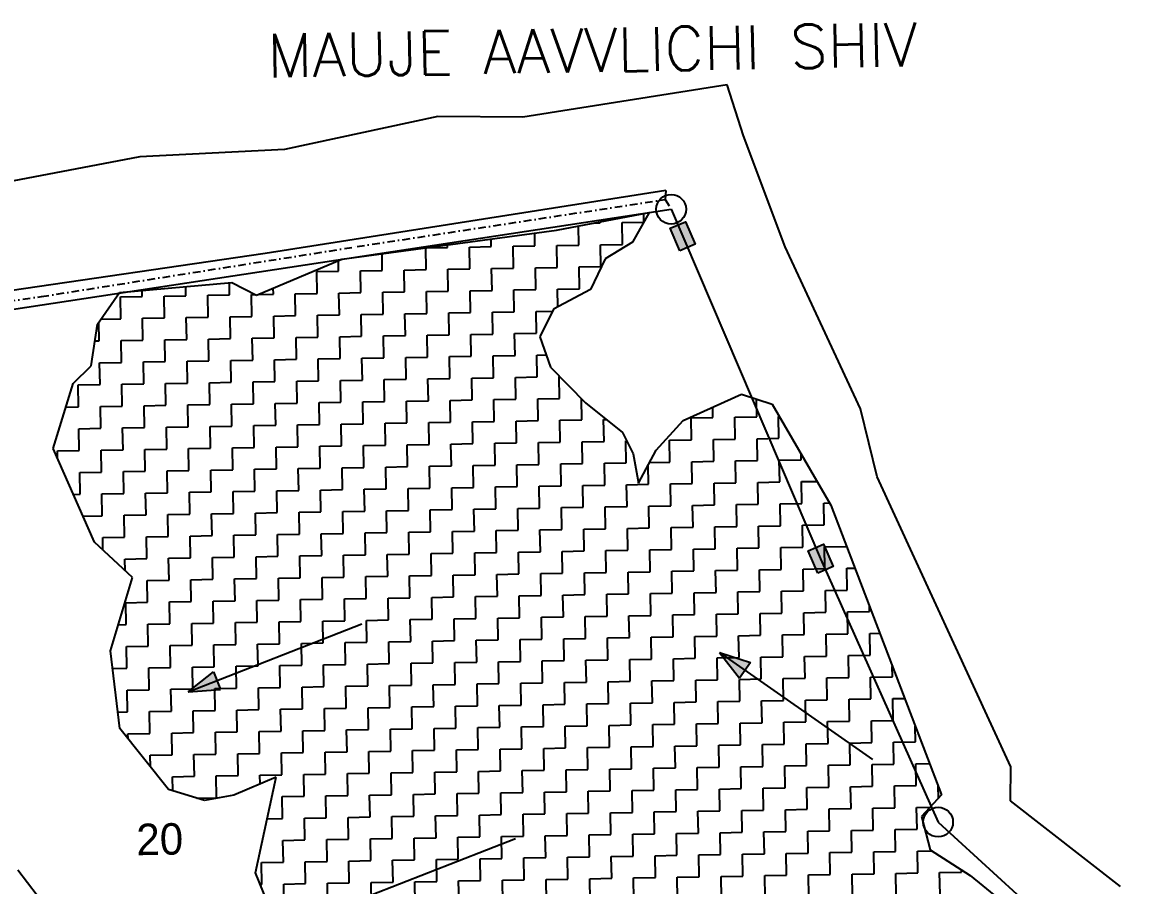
# Model space of a CAD drawing. Header units: metres. Extents: x 286343 to 289280, y 2022501 to 2025046.
# Drawn here: x 287156 to 287899, y 2024478 to 2025046 of the extents above; entities that cross this region are included whole.
import ezdxf
from ezdxf.enums import TextEntityAlignment as Align

# ---------------------------------------------------------------- set-up
doc = ezdxf.new("R2010")
doc.units = ezdxf.units.M
doc.linetypes.add('DASHDOT', pattern=[1, 0.5, -0.25, 0, -0.25])
for name, color, linetype in [('OFF', 1, 'Continuous'), ('POLY_HATCH', 12, 'Continuous'), ('POLY_WATER', 4, 'Continuous'), ('TEXT_MAPOUT', 7, 'Continuous'), ('TEXT_PARCEL', 7, 'Continuous'), ('V_BOUND_LINE', 7, 'Continuous'), ('V_BOUND_STREAM_LINE', 7, 'DASHDOT'), ('VILLAGE BOUNDRY', 5, 'Continuous')]:
    doc.layers.add(name, color=color, linetype=linetype)
doc.styles.get("Standard").update_dxf_attribs({"font": 'simplex.shx'})
doc.styles.add('TEXT_MAP', font='')
doc.styles.get('TEXT_MAP').set_extended_font_data('Kruti Dev 050')

msp = doc.modelspace()

# ---------------------------------------------------------------- hatches: boundary and pattern name
for points in [[(287592.51, 2024915.03), (287582.32, 2024910.67), (287588.62, 2024895.93), (287598.81, 2024900.29)], [(287683.39, 2024702.47), (287673.19, 2024698.11), (287679.49, 2024683.37), (287689.69, 2024687.73)]]:
    msp.add_hatch(color=256).paths.add_polyline_path(points)
h = msp.add_hatch(color=256)
h.paths.add_polyline_path([(287631.62, 2024619.41), (287635.19, 2024624.53), (287614.9, 2024631.09)])
h.paths.add_polyline_path([(287614.9, 2024631.09), (287628.05, 2024614.3), (287631.62, 2024619.41)])
h = msp.add_hatch(color=256)
h.paths.add_polyline_path([(287284, 2024612.65), (287281.72, 2024618.46), (287265.01, 2024605.22)])
h.paths.add_polyline_path([(287265.01, 2024605.22), (287286.27, 2024606.84), (287284, 2024612.65)])

# ---------------------------------------------------------------- linework, layer by layer
for points in [[(287588.62, 2024895.93), (287582.32, 2024910.67), (287592.51, 2024915.03), (287598.81, 2024900.29)], [(287679.49, 2024683.37), (287673.19, 2024698.11), (287683.39, 2024702.47), (287689.69, 2024687.73)]]:
    msp.add_lwpolyline(points, close=True)
for points in [[(287265.01, 2024605.22), (287379.43, 2024650.01)], [(287614.9, 2024631.09), (287715.65, 2024560.75)], [(287614.9, 2024631.09), (287628.05, 2024614.3)], [(287614.9, 2024631.09), (287635.19, 2024624.53)], [(287265.01, 2024605.22), (287281.72, 2024618.46)], [(287281.72, 2024618.46), (287286.27, 2024606.84)], [(287635.19, 2024624.53), (287628.05, 2024614.3)], [(287265.01, 2024605.22), (287286.27, 2024606.84)], [(287366.01, 2024463.73), (287480.43, 2024508.53)]]:
    msp.add_lwpolyline(points)
for centre in [(287582.99, 2024923.21), (287758.78, 2024519.41)]:
    msp.add_circle(centre, 9.8)
at = {"layer": 'OFF'}
msp.add_line((287579.49, 2024935.63), (287579, 2024929.66), dxfattribs=at)
at = {"layer": 'POLY_HATCH'}
for p, q in [((287507.48, 2024909.43), (287568.48, 2024921.16)), ((287568.48, 2024921.16), (287557.47, 2024901.61)), ((287366.24, 2024890.27), (287507.48, 2024909.43)), ((287557.47, 2024901.61), (287539.63, 2024890.62)), ((287309.89, 2024866.6), (287366.24, 2024890.27)), ((287539.63, 2024890.62), (287529.97, 2024870.43)), ((287219.7, 2024868.35), (287293.71, 2024874.99)), ((287293.71, 2024874.99), (287309.89, 2024866.6)), ((287205.38, 2024847.41), (287219.7, 2024868.35)), ((287529.97, 2024870.43), (287505.49, 2024857.32)), ((287505.49, 2024857.32), (287496.46, 2024839.14)), ((287201.18, 2024819.98), (287205.38, 2024847.41)), ((287496.46, 2024839.14), (287503.48, 2024819.24)), ((287189.37, 2024808.42), (287201.18, 2024819.98)), ((287503.48, 2024819.24), (287526.6, 2024795.62)), ((287176.09, 2024765.48), (287189.37, 2024808.42)), ((287590.92, 2024784.06), (287629.34, 2024801.42)), ((287629.34, 2024801.42), (287649.51, 2024794.88)), ((287526.6, 2024795.62), (287550.99, 2024776.02)), ((287649.51, 2024794.88), (287688.08, 2024728.15)), ((287573.23, 2024764.4), (287590.92, 2024784.06)), ((287550.99, 2024776.02), (287557.91, 2024762.13)), ((287203.22, 2024703.88), (287176.09, 2024765.48)), ((287557.91, 2024762.13), (287561.59, 2024742.84)), ((287561.59, 2024742.84), (287573.23, 2024764.4)), ((287688.08, 2024728.15), (287760.96, 2024537.37)), ((287228.31, 2024680.55), (287203.22, 2024703.88)), ((287213.79, 2024632.24), (287228.31, 2024680.55)), ((287220.03, 2024580.96), (287213.79, 2024632.24)), ((287252.12, 2024540.81), (287220.03, 2024580.96)), ((287322.92, 2024549.03), (287295.08, 2024537.2)), ((287309.33, 2024486.05), (287322.92, 2024549.03)), ((287275.77, 2024533.52), (287252.12, 2024540.81)), ((287295.08, 2024537.2), (287275.77, 2024533.52)), ((287760.96, 2024537.37), (287747.85, 2024523.12)), ((287747.85, 2024523.12), (287753.57, 2024501.2)), ((287753.57, 2024501.2), (287779.91, 2024484.31)), ((287152.82, 2024488), (287171.96, 2024462.97)), ((287327.47, 2024441.66), (287309.33, 2024486.05)), ((287779.91, 2024484.31), (287798.89, 2024468.62))]:
    msp.add_line(p, q, dxfattribs=at)
at = {"layer": 'POLY_HATCH', "linetype": 'Continuous'}
for p, q in [((287565.08, 2024915.12), (287564.99, 2024920.48)), ((287522.15, 2024899.6), (287521.93, 2024912.21)), ((287532.14, 2024914.17), (287536.29, 2024914.24)), ((287536.29, 2024914.24), (287536.28, 2024914.97)), ((287550.69, 2024914.5), (287564.87, 2024914.75)), ((287550.94, 2024900.1), (287550.69, 2024914.5)), ((287464.56, 2024898.59), (287464.48, 2024903.6)), ((287493.36, 2024899.09), (287493.21, 2024907.5)), ((287392.83, 2024882.93), (287392.64, 2024893.86)), ((287421.63, 2024883.44), (287421.38, 2024897.75)), ((287422.05, 2024897.84), (287435.77, 2024898.08)), ((287435.77, 2024898.08), (287435.74, 2024899.7)), ((287450.17, 2024898.34), (287464.56, 2024898.59)), ((287450.42, 2024883.94), (287450.17, 2024898.34)), ((287478.96, 2024898.84), (287493.36, 2024899.09)), ((287479.21, 2024884.44), (287478.96, 2024898.84)), ((287507.75, 2024899.34), (287522.15, 2024899.6)), ((287508, 2024884.95), (287507.75, 2024899.34)), ((287536.55, 2024899.85), (287550.94, 2024900.1)), ((287536.8, 2024885.45), (287536.55, 2024899.85)), ((287364.04, 2024882.43), (287363.92, 2024889.3)), ((287349.65, 2024882.18), (287364.04, 2024882.43)), ((287349.9, 2024867.78), (287349.65, 2024882.18)), ((287378.44, 2024882.68), (287392.83, 2024882.93)), ((287378.69, 2024868.28), (287378.44, 2024882.68)), ((287407.23, 2024883.18), (287421.63, 2024883.44)), ((287407.48, 2024868.79), (287407.23, 2024883.18)), ((287436.02, 2024883.69), (287450.42, 2024883.94)), ((287436.28, 2024869.29), (287436.02, 2024883.69)), ((287464.82, 2024884.19), (287479.21, 2024884.44)), ((287465.07, 2024869.8), (287464.82, 2024884.19)), ((287493.61, 2024884.7), (287508, 2024884.95)), ((287493.86, 2024870.3), (287493.61, 2024884.7)), ((287522.4, 2024885.2), (287536.8, 2024885.45)), ((287522.65, 2024870.8), (287522.4, 2024885.2)), ((287263.52, 2024866.27), (287263.42, 2024872.27)), ((287292.31, 2024866.77), (287292.17, 2024874.85)), ((287321.11, 2024867.28), (287321.04, 2024871.28)), ((287220.33, 2024865.51), (287234.73, 2024865.76)), ((287220.58, 2024851.12), (287220.33, 2024865.51)), ((287234.73, 2024865.76), (287234.66, 2024869.69)), ((287249.12, 2024866.02), (287263.52, 2024866.27)), ((287249.38, 2024851.62), (287249.12, 2024866.02)), ((287277.92, 2024866.52), (287292.31, 2024866.77)), ((287278.17, 2024852.12), (287277.92, 2024866.52)), ((287306.71, 2024867.02), (287308.99, 2024867.06)), ((287306.96, 2024852.63), (287306.71, 2024867.02)), ((287311.09, 2024867.1), (287321.11, 2024867.28)), ((287335.5, 2024867.53), (287349.9, 2024867.78)), ((287335.75, 2024853.13), (287335.5, 2024867.53)), ((287364.29, 2024868.03), (287378.69, 2024868.28)), ((287364.55, 2024853.64), (287364.29, 2024868.03)), ((287393.09, 2024868.54), (287407.48, 2024868.79)), ((287393.34, 2024854.14), (287393.09, 2024868.54)), ((287421.88, 2024869.04), (287436.28, 2024869.29)), ((287422.13, 2024854.64), (287421.88, 2024869.04)), ((287450.67, 2024869.54), (287465.07, 2024869.8)), ((287450.92, 2024855.15), (287450.67, 2024869.54)), ((287479.46, 2024870.05), (287493.86, 2024870.3)), ((287479.72, 2024855.65), (287479.46, 2024870.05)), ((287508.26, 2024870.55), (287522.65, 2024870.8)), ((287508.46, 2024858.91), (287508.26, 2024870.55)), ((287207.76, 2024850.89), (287220.58, 2024851.12)), ((287234.98, 2024851.37), (287249.38, 2024851.62)), ((287235.23, 2024836.97), (287234.98, 2024851.37)), ((287263.77, 2024851.87), (287278.17, 2024852.12)), ((287264.03, 2024837.48), (287263.77, 2024851.87)), ((287292.57, 2024852.38), (287306.96, 2024852.63)), ((287292.82, 2024837.98), (287292.57, 2024852.38)), ((287321.36, 2024852.88), (287335.75, 2024853.13)), ((287321.61, 2024838.48), (287321.36, 2024852.88)), ((287350.15, 2024853.38), (287364.55, 2024853.64)), ((287350.4, 2024838.99), (287350.15, 2024853.38)), ((287378.94, 2024853.89), (287393.34, 2024854.14)), ((287379.19, 2024839.49), (287378.94, 2024853.89)), ((287407.74, 2024854.39), (287422.13, 2024854.64)), ((287407.99, 2024840), (287407.74, 2024854.39)), ((287436.53, 2024854.9), (287450.92, 2024855.15)), ((287436.78, 2024840.5), (287436.53, 2024854.9)), ((287465.32, 2024855.4), (287479.72, 2024855.65)), ((287465.57, 2024841), (287465.32, 2024855.4)), ((287494.11, 2024855.9), (287504.88, 2024856.09)), ((287494.36, 2024841.51), (287494.11, 2024855.9)), ((287206.44, 2024836.47), (287206.23, 2024848.65)), ((287479.97, 2024841.26), (287494.36, 2024841.51)), ((287203.7, 2024836.42), (287206.44, 2024836.47)), ((287220.84, 2024836.72), (287235.23, 2024836.97)), ((287221.09, 2024822.32), (287220.84, 2024836.72)), ((287249.63, 2024837.22), (287264.03, 2024837.48)), ((287249.88, 2024822.83), (287249.63, 2024837.22)), ((287278.42, 2024837.73), (287292.82, 2024837.98)), ((287278.67, 2024823.33), (287278.42, 2024837.73)), ((287307.21, 2024838.23), (287321.61, 2024838.48)), ((287307.47, 2024823.84), (287307.21, 2024838.23)), ((287336.01, 2024838.74), (287350.4, 2024838.99)), ((287336.26, 2024824.34), (287336.01, 2024838.74)), ((287364.8, 2024839.24), (287379.19, 2024839.49)), ((287365.05, 2024824.84), (287364.8, 2024839.24)), ((287393.59, 2024839.74), (287407.99, 2024840)), ((287393.84, 2024825.35), (287393.59, 2024839.74)), ((287422.38, 2024840.25), (287436.78, 2024840.5)), ((287422.64, 2024825.85), (287422.38, 2024840.25)), ((287451.18, 2024840.75), (287465.57, 2024841)), ((287451.43, 2024826.36), (287451.18, 2024840.75)), ((287480.22, 2024826.86), (287479.97, 2024841.26)), ((287465.82, 2024826.61), (287480.22, 2024826.86)), ((287466.08, 2024812.21), (287465.82, 2024826.61)), ((287494.62, 2024827.11), (287500.67, 2024827.22)), ((287494.87, 2024812.72), (287494.62, 2024827.11)), ((287206.69, 2024822.07), (287221.09, 2024822.32)), ((287206.94, 2024807.67), (287206.69, 2024822.07)), ((287235.48, 2024822.58), (287249.88, 2024822.83)), ((287235.74, 2024808.18), (287235.48, 2024822.58)), ((287264.28, 2024823.08), (287278.67, 2024823.33)), ((287264.53, 2024808.68), (287264.28, 2024823.08)), ((287293.07, 2024823.58), (287307.47, 2024823.84)), ((287293.32, 2024809.19), (287293.07, 2024823.58)), ((287321.86, 2024824.09), (287336.26, 2024824.34)), ((287322.11, 2024809.69), (287321.86, 2024824.09)), ((287350.65, 2024824.59), (287365.05, 2024824.84)), ((287350.91, 2024810.2), (287350.65, 2024824.59)), ((287379.45, 2024825.1), (287393.84, 2024825.35)), ((287379.7, 2024810.7), (287379.45, 2024825.1)), ((287408.24, 2024825.6), (287422.64, 2024825.85)), ((287408.49, 2024811.2), (287408.24, 2024825.6)), ((287437.03, 2024826.1), (287451.43, 2024826.36)), ((287437.28, 2024811.71), (287437.03, 2024826.1)), ((287422.89, 2024811.46), (287437.28, 2024811.71)), ((287451.68, 2024811.96), (287466.08, 2024812.21)), ((287451.93, 2024797.56), (287451.68, 2024811.96)), ((287480.47, 2024812.46), (287494.87, 2024812.72)), ((287480.72, 2024798.07), (287480.47, 2024812.46)), ((287509.26, 2024812.97), (287509.62, 2024812.97)), ((287509.52, 2024798.57), (287509.26, 2024812.97)), ((287192.55, 2024807.42), (287206.94, 2024807.67)), ((287192.8, 2024793.03), (287192.55, 2024807.42)), ((287221.34, 2024807.93), (287235.74, 2024808.18)), ((287221.59, 2024793.53), (287221.34, 2024807.93)), ((287250.13, 2024808.43), (287264.53, 2024808.68)), ((287250.38, 2024794.03), (287250.13, 2024808.43)), ((287278.93, 2024808.93), (287293.32, 2024809.19)), ((287279.18, 2024794.54), (287278.93, 2024808.93)), ((287307.72, 2024809.44), (287322.11, 2024809.69)), ((287307.97, 2024795.04), (287307.72, 2024809.44)), ((287336.51, 2024809.94), (287350.91, 2024810.2)), ((287336.76, 2024795.55), (287336.51, 2024809.94)), ((287365.3, 2024810.45), (287379.7, 2024810.7)), ((287365.55, 2024796.05), (287365.3, 2024810.45)), ((287394.1, 2024810.95), (287408.49, 2024811.2)), ((287394.35, 2024796.55), (287394.1, 2024810.95)), ((287423.14, 2024797.06), (287422.89, 2024811.46)), ((287408.74, 2024796.81), (287423.14, 2024797.06)), ((287409, 2024782.41), (287408.74, 2024796.81)), ((287437.54, 2024797.31), (287451.93, 2024797.56)), ((287437.79, 2024782.91), (287437.54, 2024797.31)), ((287466.33, 2024797.82), (287480.72, 2024798.07)), ((287466.58, 2024783.42), (287466.33, 2024797.82)), ((287495.12, 2024798.32), (287509.52, 2024798.57)), ((287495.37, 2024783.92), (287495.12, 2024798.32)), ((287524.17, 2024784.43), (287523.92, 2024798.36)), ((287639.33, 2024786.44), (287639.13, 2024798.25)), ((287184.56, 2024792.88), (287192.8, 2024793.03)), ((287207.2, 2024793.28), (287221.59, 2024793.53)), ((287207.45, 2024778.88), (287207.2, 2024793.28)), ((287235.99, 2024793.78), (287250.38, 2024794.03)), ((287236.24, 2024779.39), (287235.99, 2024793.78)), ((287264.78, 2024794.29), (287279.18, 2024794.54)), ((287265.03, 2024779.89), (287264.78, 2024794.29)), ((287293.57, 2024794.79), (287307.97, 2024795.04)), ((287293.83, 2024780.39), (287293.57, 2024794.79)), ((287322.37, 2024795.29), (287336.76, 2024795.55)), ((287322.62, 2024780.9), (287322.37, 2024795.29)), ((287351.16, 2024795.8), (287365.55, 2024796.05)), ((287351.41, 2024781.4), (287351.16, 2024795.8)), ((287379.95, 2024796.3), (287394.35, 2024796.55)), ((287380.2, 2024781.91), (287379.95, 2024796.3)), ((287610.54, 2024785.94), (287610.42, 2024792.87)), ((287365.81, 2024781.65), (287380.2, 2024781.91)), ((287394.6, 2024782.16), (287409, 2024782.41)), ((287394.85, 2024767.76), (287394.6, 2024782.16)), ((287423.39, 2024782.66), (287437.79, 2024782.91)), ((287423.64, 2024768.27), (287423.39, 2024782.66)), ((287452.18, 2024783.17), (287466.58, 2024783.42)), ((287452.44, 2024768.77), (287452.18, 2024783.17)), ((287480.98, 2024783.67), (287495.37, 2024783.92)), ((287481.23, 2024769.27), (287480.98, 2024783.67)), ((287509.77, 2024784.17), (287524.17, 2024784.43)), ((287510.02, 2024769.78), (287509.77, 2024784.17)), ((287538.56, 2024784.68), (287540.18, 2024784.71)), ((287538.81, 2024770.28), (287538.56, 2024784.68)), ((287596.15, 2024785.69), (287610.54, 2024785.94)), ((287596.4, 2024771.29), (287596.15, 2024785.69)), ((287624.94, 2024786.19), (287639.33, 2024786.44)), ((287625.19, 2024771.8), (287624.94, 2024786.19)), ((287653.73, 2024786.7), (287654.24, 2024786.7)), ((287653.98, 2024772.3), (287653.73, 2024786.7)), ((287193.05, 2024778.63), (287207.45, 2024778.88)), ((287193.3, 2024764.23), (287193.05, 2024778.63)), ((287221.84, 2024779.13), (287236.24, 2024779.39)), ((287222.1, 2024764.74), (287221.84, 2024779.13)), ((287250.64, 2024779.64), (287265.03, 2024779.89)), ((287250.89, 2024765.24), (287250.64, 2024779.64)), ((287279.43, 2024780.14), (287293.83, 2024780.39)), ((287279.68, 2024765.75), (287279.43, 2024780.14)), ((287308.22, 2024780.65), (287322.62, 2024780.9)), ((287308.47, 2024766.25), (287308.22, 2024780.65)), ((287337.01, 2024781.15), (287351.41, 2024781.4)), ((287337.27, 2024766.75), (287337.01, 2024781.15)), ((287366.06, 2024767.26), (287365.81, 2024781.65)), ((287351.66, 2024767.01), (287366.06, 2024767.26)), ((287351.91, 2024752.61), (287351.66, 2024767.01)), ((287380.45, 2024767.51), (287394.85, 2024767.76)), ((287380.71, 2024753.11), (287380.45, 2024767.51)), ((287409.25, 2024768.01), (287423.64, 2024768.27)), ((287409.5, 2024753.62), (287409.25, 2024768.01)), ((287438.04, 2024768.52), (287452.44, 2024768.77)), ((287438.29, 2024754.12), (287438.04, 2024768.52)), ((287466.83, 2024769.02), (287481.23, 2024769.27)), ((287467.08, 2024754.63), (287466.83, 2024769.02)), ((287495.62, 2024769.53), (287510.02, 2024769.78)), ((287495.88, 2024755.13), (287495.62, 2024769.53)), ((287524.42, 2024770.03), (287538.81, 2024770.28)), ((287524.67, 2024755.63), (287524.42, 2024770.03)), ((287553.21, 2024770.53), (287553.72, 2024770.54)), ((287553.46, 2024756.14), (287553.21, 2024770.53)), ((287582, 2024771.04), (287596.4, 2024771.29)), ((287582.25, 2024756.64), (287582, 2024771.04)), ((287610.79, 2024771.54), (287625.19, 2024771.8)), ((287611.05, 2024757.15), (287610.79, 2024771.54)), ((287639.59, 2024772.05), (287653.98, 2024772.3)), ((287639.84, 2024757.65), (287639.59, 2024772.05)), ((287178.91, 2024763.98), (287193.3, 2024764.23)), ((287179, 2024758.88), (287178.91, 2024763.98)), ((287207.7, 2024764.49), (287222.1, 2024764.74)), ((287207.95, 2024750.09), (287207.7, 2024764.49)), ((287236.49, 2024764.99), (287250.89, 2024765.24)), ((287236.74, 2024750.59), (287236.49, 2024764.99)), ((287265.29, 2024765.49), (287279.68, 2024765.75)), ((287265.54, 2024751.1), (287265.29, 2024765.49)), ((287294.08, 2024766), (287308.47, 2024766.25)), ((287294.33, 2024751.6), (287294.08, 2024766)), ((287322.87, 2024766.5), (287337.27, 2024766.75)), ((287323.12, 2024752.11), (287322.87, 2024766.5)), ((287668.63, 2024758.15), (287668.57, 2024761.91)), ((287337.52, 2024752.36), (287351.91, 2024752.61)), ((287337.77, 2024737.96), (287337.52, 2024752.36)), ((287366.31, 2024752.86), (287380.71, 2024753.11)), ((287366.56, 2024738.47), (287366.31, 2024752.86)), ((287395.1, 2024753.37), (287409.5, 2024753.62)), ((287395.36, 2024738.97), (287395.1, 2024753.37)), ((287423.9, 2024753.87), (287438.29, 2024754.12)), ((287424.15, 2024739.47), (287423.9, 2024753.87)), ((287452.69, 2024754.37), (287467.08, 2024754.63)), ((287452.94, 2024739.98), (287452.69, 2024754.37)), ((287481.48, 2024754.88), (287495.88, 2024755.13)), ((287481.73, 2024740.48), (287481.48, 2024754.88)), ((287510.27, 2024755.38), (287524.67, 2024755.63)), ((287510.52, 2024740.99), (287510.27, 2024755.38)), ((287539.07, 2024755.89), (287553.46, 2024756.14)), ((287539.32, 2024741.49), (287539.07, 2024755.89)), ((287568.11, 2024741.99), (287567.89, 2024754.51)), ((287568.92, 2024756.41), (287582.25, 2024756.64)), ((287596.65, 2024756.89), (287611.05, 2024757.15)), ((287596.9, 2024742.5), (287596.65, 2024756.89)), ((287625.44, 2024757.4), (287639.84, 2024757.65)), ((287625.69, 2024743), (287625.44, 2024757.4)), ((287654.24, 2024757.9), (287668.63, 2024758.15)), ((287654.49, 2024743.51), (287654.24, 2024757.9)), ((287193.56, 2024749.84), (287207.95, 2024750.09)), ((287193.81, 2024735.44), (287193.56, 2024749.84)), ((287222.35, 2024750.34), (287236.74, 2024750.59)), ((287222.6, 2024735.95), (287222.35, 2024750.34)), ((287251.14, 2024750.85), (287265.54, 2024751.1)), ((287251.39, 2024736.45), (287251.14, 2024750.85)), ((287279.93, 2024751.35), (287294.33, 2024751.6)), ((287280.19, 2024736.95), (287279.93, 2024751.35)), ((287308.73, 2024751.85), (287323.12, 2024752.11)), ((287308.98, 2024737.46), (287308.73, 2024751.85)), ((287294.58, 2024737.21), (287308.98, 2024737.46)), ((287323.37, 2024737.71), (287337.77, 2024737.96)), ((287323.63, 2024723.31), (287323.37, 2024737.71)), ((287352.17, 2024738.21), (287366.56, 2024738.47)), ((287352.42, 2024723.82), (287352.17, 2024738.21)), ((287380.96, 2024738.72), (287395.36, 2024738.97)), ((287381.21, 2024724.32), (287380.96, 2024738.72)), ((287409.75, 2024739.22), (287424.15, 2024739.47)), ((287410, 2024724.83), (287409.75, 2024739.22)), ((287438.54, 2024739.73), (287452.94, 2024739.98)), ((287438.8, 2024725.33), (287438.54, 2024739.73)), ((287467.34, 2024740.23), (287481.73, 2024740.48)), ((287467.59, 2024725.83), (287467.34, 2024740.23)), ((287496.13, 2024740.73), (287510.52, 2024740.99)), ((287496.38, 2024726.34), (287496.13, 2024740.73)), ((287524.92, 2024741.24), (287539.32, 2024741.49)), ((287525.17, 2024726.84), (287524.92, 2024741.24)), ((287553.71, 2024741.74), (287568.11, 2024741.99)), ((287553.97, 2024727.35), (287553.71, 2024741.74)), ((287582.51, 2024742.25), (287596.9, 2024742.5)), ((287582.76, 2024727.85), (287582.51, 2024742.25)), ((287611.3, 2024742.75), (287625.69, 2024743)), ((287611.55, 2024728.35), (287611.3, 2024742.75)), ((287640.09, 2024743.25), (287654.49, 2024743.51)), ((287640.34, 2024728.86), (287640.09, 2024743.25)), ((287668.88, 2024743.76), (287678.95, 2024743.93)), ((287669.14, 2024729.36), (287668.88, 2024743.76)), ((287189.35, 2024735.36), (287193.81, 2024735.44)), ((287208.2, 2024735.69), (287222.6, 2024735.95)), ((287208.46, 2024721.3), (287208.2, 2024735.69)), ((287237, 2024736.2), (287251.39, 2024736.45)), ((287237.25, 2024721.8), (287237, 2024736.2)), ((287265.79, 2024736.7), (287280.19, 2024736.95)), ((287266.04, 2024722.31), (287265.79, 2024736.7)), ((287294.83, 2024722.81), (287294.58, 2024737.21)), ((287280.44, 2024722.56), (287294.83, 2024722.81)), ((287280.69, 2024708.16), (287280.44, 2024722.56)), ((287309.23, 2024723.06), (287323.63, 2024723.31)), ((287309.48, 2024708.67), (287309.23, 2024723.06)), ((287338.02, 2024723.57), (287352.42, 2024723.82)), ((287338.27, 2024709.17), (287338.02, 2024723.57)), ((287366.81, 2024724.07), (287381.21, 2024724.32)), ((287367.07, 2024709.67), (287366.81, 2024724.07)), ((287395.61, 2024724.57), (287410, 2024724.83)), ((287395.86, 2024710.18), (287395.61, 2024724.57)), ((287424.4, 2024725.08), (287438.8, 2024725.33)), ((287424.65, 2024710.68), (287424.4, 2024725.08)), ((287453.19, 2024725.58), (287467.59, 2024725.83)), ((287453.44, 2024711.19), (287453.19, 2024725.58)), ((287481.98, 2024726.09), (287496.38, 2024726.34)), ((287482.24, 2024711.69), (287481.98, 2024726.09)), ((287510.78, 2024726.59), (287525.17, 2024726.84)), ((287511.03, 2024712.19), (287510.78, 2024726.59)), ((287539.57, 2024727.09), (287553.97, 2024727.35)), ((287539.82, 2024712.7), (287539.57, 2024727.09)), ((287568.36, 2024727.6), (287582.76, 2024727.85)), ((287568.61, 2024713.2), (287568.36, 2024727.6)), ((287597.15, 2024728.1), (287611.55, 2024728.35)), ((287597.41, 2024713.71), (287597.15, 2024728.1)), ((287625.95, 2024728.61), (287640.34, 2024728.86)), ((287626.2, 2024714.21), (287625.95, 2024728.61)), ((287654.74, 2024729.11), (287669.14, 2024729.36)), ((287654.99, 2024714.71), (287654.74, 2024729.11)), ((287683.53, 2024729.61), (287687.19, 2024729.68)), ((287683.78, 2024715.22), (287683.53, 2024729.61)), ((287195.65, 2024721.07), (287208.46, 2024721.3)), ((287222.85, 2024721.55), (287237.25, 2024721.8)), ((287223.1, 2024707.15), (287222.85, 2024721.55)), ((287251.65, 2024722.05), (287266.04, 2024722.31)), ((287251.9, 2024707.66), (287251.65, 2024722.05)), ((287669.39, 2024714.97), (287683.78, 2024715.22)), ((287237.5, 2024707.41), (287251.9, 2024707.66)), ((287266.29, 2024707.91), (287280.69, 2024708.16)), ((287266.55, 2024693.51), (287266.29, 2024707.91)), ((287295.09, 2024708.41), (287309.48, 2024708.67)), ((287295.34, 2024694.02), (287295.09, 2024708.41)), ((287323.88, 2024708.92), (287338.27, 2024709.17)), ((287324.13, 2024694.52), (287323.88, 2024708.92)), ((287352.67, 2024709.42), (287367.07, 2024709.67)), ((287352.92, 2024695.03), (287352.67, 2024709.42)), ((287381.46, 2024709.93), (287395.86, 2024710.18)), ((287381.72, 2024695.53), (287381.46, 2024709.93)), ((287410.26, 2024710.43), (287424.65, 2024710.68)), ((287410.51, 2024696.03), (287410.26, 2024710.43)), ((287439.05, 2024710.93), (287453.44, 2024711.19)), ((287439.3, 2024696.54), (287439.05, 2024710.93)), ((287467.84, 2024711.44), (287482.24, 2024711.69)), ((287468.09, 2024697.04), (287467.84, 2024711.44)), ((287496.63, 2024711.94), (287511.03, 2024712.19)), ((287496.88, 2024697.55), (287496.63, 2024711.94)), ((287525.43, 2024712.45), (287539.82, 2024712.7)), ((287525.68, 2024698.05), (287525.43, 2024712.45)), ((287554.22, 2024712.95), (287568.61, 2024713.2)), ((287554.47, 2024698.55), (287554.22, 2024712.95)), ((287583.01, 2024713.45), (287597.41, 2024713.71)), ((287583.26, 2024699.06), (287583.01, 2024713.45)), ((287611.8, 2024713.96), (287626.2, 2024714.21)), ((287612.05, 2024699.56), (287611.8, 2024713.96)), ((287640.59, 2024714.46), (287654.99, 2024714.71)), ((287640.85, 2024700.07), (287640.59, 2024714.46)), ((287669.64, 2024700.57), (287669.39, 2024714.97)), ((287208.71, 2024706.9), (287223.1, 2024707.15)), ((287208.85, 2024698.64), (287208.71, 2024706.9)), ((287237.75, 2024693.01), (287237.5, 2024707.41)), ((287655.24, 2024700.32), (287669.64, 2024700.57)), ((287655.5, 2024685.92), (287655.24, 2024700.32)), ((287684.04, 2024700.82), (287698.42, 2024701.07)), ((287684.29, 2024686.43), (287684.04, 2024700.82)), ((287223.36, 2024692.76), (287237.75, 2024693.01)), ((287223.49, 2024685.03), (287223.36, 2024692.76)), ((287252.15, 2024693.26), (287266.55, 2024693.51)), ((287252.4, 2024678.86), (287252.15, 2024693.26)), ((287280.94, 2024693.77), (287295.34, 2024694.02)), ((287281.19, 2024679.37), (287280.94, 2024693.77)), ((287309.73, 2024694.27), (287324.13, 2024694.52)), ((287309.99, 2024679.87), (287309.73, 2024694.27)), ((287338.53, 2024694.77), (287352.92, 2024695.03)), ((287338.78, 2024680.38), (287338.53, 2024694.77)), ((287367.32, 2024695.28), (287381.72, 2024695.53)), ((287367.57, 2024680.88), (287367.32, 2024695.28)), ((287396.11, 2024695.78), (287410.51, 2024696.03)), ((287396.36, 2024681.39), (287396.11, 2024695.78)), ((287424.9, 2024696.29), (287439.3, 2024696.54)), ((287425.16, 2024681.89), (287424.9, 2024696.29)), ((287453.7, 2024696.79), (287468.09, 2024697.04)), ((287453.95, 2024682.39), (287453.7, 2024696.79)), ((287482.49, 2024697.29), (287496.88, 2024697.55)), ((287482.74, 2024682.9), (287482.49, 2024697.29)), ((287511.28, 2024697.8), (287525.68, 2024698.05)), ((287511.53, 2024683.4), (287511.28, 2024697.8)), ((287540.07, 2024698.3), (287554.47, 2024698.55)), ((287540.33, 2024683.91), (287540.07, 2024698.3)), ((287568.87, 2024698.81), (287583.26, 2024699.06)), ((287569.12, 2024684.41), (287568.87, 2024698.81)), ((287597.66, 2024699.31), (287612.05, 2024699.56)), ((287597.91, 2024684.91), (287597.66, 2024699.31)), ((287626.45, 2024699.81), (287640.85, 2024700.07)), ((287626.7, 2024685.42), (287626.45, 2024699.81)), ((287612.31, 2024685.17), (287626.7, 2024685.42)), ((287641.1, 2024685.67), (287655.5, 2024685.92)), ((287641.35, 2024671.27), (287641.1, 2024685.67)), ((287669.89, 2024686.17), (287684.29, 2024686.43)), ((287670.14, 2024671.78), (287669.89, 2024686.17)), ((287698.68, 2024686.68), (287703.88, 2024686.77)), ((287698.94, 2024672.28), (287698.68, 2024686.68)), ((287238, 2024678.61), (287252.4, 2024678.86)), ((287238.26, 2024664.22), (287238, 2024678.61)), ((287266.8, 2024679.12), (287281.19, 2024679.37)), ((287267.05, 2024664.72), (287266.8, 2024679.12)), ((287295.59, 2024679.62), (287309.99, 2024679.87)), ((287295.84, 2024665.22), (287295.59, 2024679.62)), ((287324.38, 2024680.13), (287338.78, 2024680.38)), ((287324.63, 2024665.73), (287324.38, 2024680.13)), ((287353.17, 2024680.63), (287367.57, 2024680.88)), ((287353.43, 2024666.23), (287353.17, 2024680.63)), ((287381.97, 2024681.13), (287396.36, 2024681.39)), ((287382.22, 2024666.74), (287381.97, 2024681.13)), ((287410.76, 2024681.64), (287425.16, 2024681.89)), ((287411.01, 2024667.24), (287410.76, 2024681.64)), ((287439.55, 2024682.14), (287453.95, 2024682.39)), ((287439.8, 2024667.75), (287439.55, 2024682.14)), ((287468.34, 2024682.65), (287482.74, 2024682.9)), ((287468.6, 2024668.25), (287468.34, 2024682.65)), ((287497.14, 2024683.15), (287511.53, 2024683.4)), ((287497.39, 2024668.75), (287497.14, 2024683.15)), ((287525.93, 2024683.65), (287540.33, 2024683.91)), ((287526.18, 2024669.26), (287525.93, 2024683.65)), ((287554.72, 2024684.16), (287569.12, 2024684.41)), ((287554.97, 2024669.76), (287554.72, 2024684.16)), ((287583.51, 2024684.66), (287597.91, 2024684.91)), ((287583.77, 2024670.27), (287583.51, 2024684.66)), ((287612.56, 2024670.77), (287612.31, 2024685.17)), ((287598.16, 2024670.52), (287612.56, 2024670.77)), ((287598.41, 2024656.12), (287598.16, 2024670.52)), ((287626.95, 2024671.02), (287641.35, 2024671.27)), ((287627.21, 2024656.63), (287626.95, 2024671.02)), ((287655.75, 2024671.53), (287670.14, 2024671.78)), ((287656, 2024657.13), (287655.75, 2024671.53)), ((287684.54, 2024672.03), (287698.94, 2024672.28)), ((287684.79, 2024657.63), (287684.54, 2024672.03)), ((287223.86, 2024663.96), (287238.26, 2024664.22)), ((287224.11, 2024649.57), (287223.86, 2024663.96)), ((287252.65, 2024664.47), (287267.05, 2024664.72)), ((287252.91, 2024650.07), (287252.65, 2024664.47)), ((287281.45, 2024664.97), (287295.84, 2024665.22)), ((287281.7, 2024650.58), (287281.45, 2024664.97)), ((287310.24, 2024665.48), (287324.63, 2024665.73)), ((287310.49, 2024651.08), (287310.24, 2024665.48)), ((287339.03, 2024665.98), (287353.43, 2024666.23)), ((287339.28, 2024651.58), (287339.03, 2024665.98)), ((287367.82, 2024666.48), (287382.22, 2024666.74)), ((287368.07, 2024652.09), (287367.82, 2024666.48)), ((287396.62, 2024666.99), (287411.01, 2024667.24)), ((287396.87, 2024652.59), (287396.62, 2024666.99)), ((287425.41, 2024667.49), (287439.8, 2024667.75)), ((287425.66, 2024653.1), (287425.41, 2024667.49)), ((287454.2, 2024668), (287468.6, 2024668.25)), ((287454.45, 2024653.6), (287454.2, 2024668)), ((287482.99, 2024668.5), (287497.39, 2024668.75)), ((287483.24, 2024654.1), (287482.99, 2024668.5)), ((287511.79, 2024669.01), (287526.18, 2024669.26)), ((287512.04, 2024654.61), (287511.79, 2024669.01)), ((287540.58, 2024669.51), (287554.97, 2024669.76)), ((287540.83, 2024655.11), (287540.58, 2024669.51)), ((287569.37, 2024670.01), (287583.77, 2024670.27)), ((287569.62, 2024655.62), (287569.37, 2024670.01)), ((287555.23, 2024655.37), (287569.62, 2024655.62)), ((287584.02, 2024655.87), (287598.41, 2024656.12)), ((287584.27, 2024641.47), (287584.02, 2024655.87)), ((287612.81, 2024656.37), (287627.21, 2024656.63)), ((287613.06, 2024641.98), (287612.81, 2024656.37)), ((287641.6, 2024656.88), (287656, 2024657.13)), ((287641.86, 2024642.48), (287641.6, 2024656.88)), ((287670.4, 2024657.38), (287684.79, 2024657.63)), ((287670.65, 2024642.99), (287670.4, 2024657.38)), ((287699.19, 2024657.89), (287713.58, 2024658.14)), ((287699.44, 2024643.49), (287699.19, 2024657.89)), ((287713.58, 2024658.14), (287713.52, 2024661.53)), ((287218.97, 2024649.48), (287224.11, 2024649.57)), ((287238.51, 2024649.82), (287252.91, 2024650.07)), ((287238.76, 2024635.42), (287238.51, 2024649.82)), ((287267.3, 2024650.32), (287281.7, 2024650.58)), ((287267.55, 2024635.93), (287267.3, 2024650.32)), ((287296.09, 2024650.83), (287310.49, 2024651.08)), ((287296.35, 2024636.43), (287296.09, 2024650.83)), ((287324.89, 2024651.33), (287339.28, 2024651.58)), ((287325.14, 2024636.94), (287324.89, 2024651.33)), ((287353.68, 2024651.84), (287368.07, 2024652.09)), ((287353.93, 2024637.44), (287353.68, 2024651.84)), ((287382.47, 2024652.34), (287396.87, 2024652.59)), ((287382.72, 2024637.94), (287382.47, 2024652.34)), ((287411.26, 2024652.84), (287425.66, 2024653.1)), ((287411.52, 2024638.45), (287411.26, 2024652.84)), ((287440.06, 2024653.35), (287454.45, 2024653.6)), ((287440.31, 2024638.95), (287440.06, 2024653.35)), ((287468.85, 2024653.85), (287483.24, 2024654.1)), ((287469.1, 2024639.46), (287468.85, 2024653.85)), ((287497.64, 2024654.36), (287512.04, 2024654.61)), ((287497.89, 2024639.96), (287497.64, 2024654.36)), ((287526.43, 2024654.86), (287540.83, 2024655.11)), ((287526.69, 2024640.46), (287526.43, 2024654.86)), ((287555.48, 2024640.97), (287555.23, 2024655.37)), ((287541.08, 2024640.72), (287555.48, 2024640.97)), ((287541.33, 2024626.32), (287541.08, 2024640.72)), ((287569.87, 2024641.22), (287584.27, 2024641.47)), ((287570.13, 2024626.82), (287569.87, 2024641.22)), ((287598.67, 2024641.72), (287613.06, 2024641.98)), ((287598.92, 2024627.33), (287598.67, 2024641.72)), ((287627.46, 2024642.23), (287641.86, 2024642.48)), ((287627.71, 2024627.83), (287627.46, 2024642.23)), ((287656.25, 2024642.73), (287670.65, 2024642.99)), ((287656.5, 2024628.34), (287656.25, 2024642.73)), ((287685.04, 2024643.24), (287699.44, 2024643.49)), ((287685.3, 2024628.84), (287685.04, 2024643.24)), ((287713.84, 2024643.74), (287720.28, 2024643.85)), ((287714.09, 2024629.35), (287713.84, 2024643.74)), ((287224.36, 2024635.17), (287238.76, 2024635.42)), ((287224.62, 2024620.78), (287224.36, 2024635.17)), ((287253.16, 2024635.68), (287267.55, 2024635.93)), ((287253.41, 2024621.28), (287253.16, 2024635.68)), ((287281.95, 2024636.18), (287296.35, 2024636.43)), ((287282.2, 2024621.78), (287281.95, 2024636.18)), ((287310.74, 2024636.68), (287325.14, 2024636.94)), ((287310.99, 2024622.29), (287310.74, 2024636.68)), ((287339.53, 2024637.19), (287353.93, 2024637.44)), ((287339.79, 2024622.79), (287339.53, 2024637.19)), ((287368.33, 2024637.69), (287382.72, 2024637.94)), ((287368.58, 2024623.3), (287368.33, 2024637.69)), ((287397.12, 2024638.2), (287411.52, 2024638.45)), ((287397.37, 2024623.8), (287397.12, 2024638.2)), ((287425.91, 2024638.7), (287440.31, 2024638.95)), ((287426.16, 2024624.3), (287425.91, 2024638.7)), ((287454.7, 2024639.2), (287469.1, 2024639.46)), ((287454.96, 2024624.81), (287454.7, 2024639.2)), ((287483.5, 2024639.71), (287497.89, 2024639.96)), ((287483.75, 2024625.31), (287483.5, 2024639.71)), ((287512.29, 2024640.21), (287526.69, 2024640.46)), ((287512.54, 2024625.82), (287512.29, 2024640.21)), ((287498.14, 2024625.56), (287512.54, 2024625.82)), ((287526.94, 2024626.07), (287541.33, 2024626.32)), ((287527.19, 2024611.67), (287526.94, 2024626.07)), ((287555.73, 2024626.57), (287570.13, 2024626.82)), ((287555.98, 2024612.18), (287555.73, 2024626.57)), ((287584.52, 2024627.08), (287598.92, 2024627.33)), ((287584.77, 2024612.68), (287584.52, 2024627.08)), ((287613.31, 2024627.58), (287627.71, 2024627.83)), ((287613.57, 2024613.18), (287613.31, 2024627.58)), ((287642.11, 2024628.08), (287656.5, 2024628.34)), ((287642.36, 2024613.69), (287642.11, 2024628.08)), ((287670.9, 2024628.59), (287685.3, 2024628.84)), ((287671.15, 2024614.19), (287670.9, 2024628.59)), ((287699.69, 2024629.09), (287714.09, 2024629.35)), ((287699.94, 2024614.7), (287699.69, 2024629.09)), ((287215.21, 2024620.61), (287224.62, 2024620.78)), ((287239.01, 2024621.03), (287253.41, 2024621.28)), ((287239.27, 2024606.63), (287239.01, 2024621.03)), ((287267.81, 2024621.53), (287282.2, 2024621.78)), ((287268.06, 2024607.14), (287267.81, 2024621.53)), ((287296.6, 2024622.04), (287310.99, 2024622.29)), ((287296.85, 2024607.64), (287296.6, 2024622.04)), ((287325.39, 2024622.54), (287339.79, 2024622.79)), ((287325.64, 2024608.14), (287325.39, 2024622.54)), ((287354.18, 2024623.04), (287368.58, 2024623.3)), ((287354.43, 2024608.65), (287354.18, 2024623.04)), ((287382.98, 2024623.55), (287397.37, 2024623.8)), ((287383.23, 2024609.15), (287382.98, 2024623.55)), ((287411.77, 2024624.05), (287426.16, 2024624.3)), ((287412.02, 2024609.66), (287411.77, 2024624.05)), ((287440.56, 2024624.56), (287454.96, 2024624.81)), ((287440.81, 2024610.16), (287440.56, 2024624.56)), ((287469.35, 2024625.06), (287483.75, 2024625.31)), ((287469.6, 2024610.66), (287469.35, 2024625.06)), ((287498.4, 2024611.17), (287498.14, 2024625.56)), ((287728.74, 2024615.2), (287728.62, 2024622.02)), ((287484, 2024610.92), (287498.4, 2024611.17)), ((287484.25, 2024596.52), (287484, 2024610.92)), ((287512.79, 2024611.42), (287527.19, 2024611.67)), ((287513.05, 2024597.02), (287512.79, 2024611.42)), ((287541.59, 2024611.92), (287555.98, 2024612.18)), ((287541.84, 2024597.53), (287541.59, 2024611.92)), ((287570.38, 2024612.43), (287584.77, 2024612.68)), ((287570.63, 2024598.03), (287570.38, 2024612.43)), ((287599.17, 2024612.93), (287613.57, 2024613.18)), ((287599.42, 2024598.54), (287599.17, 2024612.93)), ((287627.96, 2024613.44), (287642.36, 2024613.69)), ((287628.21, 2024599.04), (287627.96, 2024613.44)), ((287656.76, 2024613.94), (287671.15, 2024614.19)), ((287657.01, 2024599.54), (287656.76, 2024613.94)), ((287685.55, 2024614.44), (287699.94, 2024614.7)), ((287685.8, 2024600.05), (287685.55, 2024614.44)), ((287714.34, 2024614.95), (287728.74, 2024615.2)), ((287714.59, 2024600.55), (287714.34, 2024614.95)), ((287224.87, 2024606.38), (287239.27, 2024606.63)), ((287225.12, 2024591.98), (287224.87, 2024606.38)), ((287253.66, 2024606.88), (287268.06, 2024607.14)), ((287253.91, 2024592.49), (287253.66, 2024606.88)), ((287282.45, 2024607.39), (287296.85, 2024607.64)), ((287282.71, 2024592.99), (287282.45, 2024607.39)), ((287311.25, 2024607.89), (287325.64, 2024608.14)), ((287311.5, 2024593.5), (287311.25, 2024607.89)), ((287340.04, 2024608.4), (287354.43, 2024608.65)), ((287340.29, 2024594), (287340.04, 2024608.4)), ((287368.83, 2024608.9), (287383.23, 2024609.15)), ((287369.08, 2024594.5), (287368.83, 2024608.9)), ((287397.62, 2024609.4), (287412.02, 2024609.66)), ((287397.88, 2024595.01), (287397.62, 2024609.4)), ((287426.42, 2024609.91), (287440.81, 2024610.16)), ((287426.67, 2024595.51), (287426.42, 2024609.91)), ((287455.21, 2024610.41), (287469.6, 2024610.66)), ((287455.46, 2024596.02), (287455.21, 2024610.41)), ((287469.86, 2024596.27), (287484.25, 2024596.52)), ((287470.11, 2024581.87), (287469.86, 2024596.27)), ((287498.65, 2024596.77), (287513.05, 2024597.02)), ((287498.9, 2024582.38), (287498.65, 2024596.77)), ((287527.44, 2024597.28), (287541.84, 2024597.53)), ((287527.69, 2024582.88), (287527.44, 2024597.28)), ((287556.23, 2024597.78), (287570.63, 2024598.03)), ((287556.49, 2024583.38), (287556.23, 2024597.78)), ((287585.03, 2024598.28), (287599.42, 2024598.54)), ((287585.28, 2024583.89), (287585.03, 2024598.28)), ((287613.82, 2024598.79), (287628.21, 2024599.04)), ((287614.07, 2024584.39), (287613.82, 2024598.79)), ((287642.61, 2024599.29), (287657.01, 2024599.54)), ((287642.86, 2024584.9), (287642.61, 2024599.29)), ((287671.4, 2024599.8), (287685.8, 2024600.05)), ((287671.66, 2024585.4), (287671.4, 2024599.8)), ((287700.2, 2024600.3), (287714.59, 2024600.55)), ((287700.45, 2024585.9), (287700.2, 2024600.3)), ((287728.99, 2024600.8), (287736.67, 2024600.94)), ((287729.24, 2024586.41), (287728.99, 2024600.8)), ((287218.71, 2024591.87), (287225.12, 2024591.98)), ((287239.52, 2024592.24), (287253.91, 2024592.49)), ((287239.77, 2024577.84), (287239.52, 2024592.24)), ((287268.31, 2024592.74), (287282.71, 2024592.99)), ((287268.56, 2024578.34), (287268.31, 2024592.74)), ((287297.1, 2024593.24), (287311.5, 2024593.5)), ((287297.35, 2024578.85), (287297.1, 2024593.24)), ((287325.89, 2024593.75), (287340.29, 2024594)), ((287326.15, 2024579.35), (287325.89, 2024593.75)), ((287354.69, 2024594.25), (287369.08, 2024594.5)), ((287354.94, 2024579.86), (287354.69, 2024594.25)), ((287383.48, 2024594.76), (287397.88, 2024595.01)), ((287383.73, 2024580.36), (287383.48, 2024594.76)), ((287412.27, 2024595.26), (287426.67, 2024595.51)), ((287412.52, 2024580.86), (287412.27, 2024595.26)), ((287441.06, 2024595.76), (287455.46, 2024596.02)), ((287441.32, 2024581.37), (287441.06, 2024595.76)), ((287426.92, 2024581.12), (287441.32, 2024581.37)), ((287455.71, 2024581.62), (287470.11, 2024581.87)), ((287455.96, 2024567.22), (287455.71, 2024581.62)), ((287484.5, 2024582.12), (287498.9, 2024582.38)), ((287484.76, 2024567.73), (287484.5, 2024582.12)), ((287513.3, 2024582.63), (287527.69, 2024582.88)), ((287513.55, 2024568.23), (287513.3, 2024582.63)), ((287542.09, 2024583.13), (287556.49, 2024583.38)), ((287542.34, 2024568.74), (287542.09, 2024583.13)), ((287570.88, 2024583.64), (287585.28, 2024583.89)), ((287571.13, 2024569.24), (287570.88, 2024583.64)), ((287599.67, 2024584.14), (287614.07, 2024584.39)), ((287599.93, 2024569.74), (287599.67, 2024584.14)), ((287628.47, 2024584.64), (287642.86, 2024584.9)), ((287628.72, 2024570.25), (287628.47, 2024584.64)), ((287657.26, 2024585.15), (287671.66, 2024585.4)), ((287657.51, 2024570.75), (287657.26, 2024585.15)), ((287686.05, 2024585.65), (287700.45, 2024585.9)), ((287686.3, 2024571.26), (287686.05, 2024585.65)), ((287714.84, 2024586.16), (287729.24, 2024586.41)), ((287715.1, 2024571.76), (287714.84, 2024586.16)), ((287743.89, 2024572.26), (287743.71, 2024582.52)), ((287225.37, 2024577.59), (287239.77, 2024577.84)), ((287225.43, 2024574.21), (287225.37, 2024577.59)), ((287254.17, 2024578.09), (287268.56, 2024578.34)), ((287254.42, 2024563.7), (287254.17, 2024578.09)), ((287282.96, 2024578.6), (287297.35, 2024578.85)), ((287283.21, 2024564.2), (287282.96, 2024578.6)), ((287311.75, 2024579.1), (287326.15, 2024579.35)), ((287312, 2024564.7), (287311.75, 2024579.1)), ((287340.54, 2024579.6), (287354.94, 2024579.86)), ((287340.79, 2024565.21), (287340.54, 2024579.6)), ((287369.34, 2024580.11), (287383.73, 2024580.36)), ((287369.59, 2024565.71), (287369.34, 2024580.11)), ((287398.13, 2024580.61), (287412.52, 2024580.86)), ((287398.38, 2024566.22), (287398.13, 2024580.61)), ((287427.17, 2024566.72), (287426.92, 2024581.12)), ((287412.78, 2024566.47), (287427.17, 2024566.72)), ((287413.03, 2024552.07), (287412.78, 2024566.47)), ((287441.57, 2024566.97), (287455.96, 2024567.22)), ((287441.82, 2024552.58), (287441.57, 2024566.97)), ((287470.36, 2024567.48), (287484.76, 2024567.73)), ((287470.61, 2024553.08), (287470.36, 2024567.48)), ((287499.15, 2024567.98), (287513.55, 2024568.23)), ((287499.41, 2024553.58), (287499.15, 2024567.98)), ((287527.95, 2024568.48), (287542.34, 2024568.74)), ((287528.2, 2024554.09), (287527.95, 2024568.48)), ((287556.74, 2024568.99), (287571.13, 2024569.24)), ((287556.99, 2024554.59), (287556.74, 2024568.99)), ((287585.53, 2024569.49), (287599.93, 2024569.74)), ((287585.78, 2024555.1), (287585.53, 2024569.49)), ((287614.32, 2024570), (287628.72, 2024570.25)), ((287614.57, 2024555.6), (287614.32, 2024570)), ((287643.12, 2024570.5), (287657.51, 2024570.75)), ((287643.37, 2024556.1), (287643.12, 2024570.5)), ((287671.91, 2024571), (287686.3, 2024571.26)), ((287672.16, 2024556.61), (287671.91, 2024571)), ((287700.7, 2024571.51), (287715.1, 2024571.76)), ((287700.95, 2024557.11), (287700.7, 2024571.51)), ((287729.49, 2024572.01), (287743.89, 2024572.26)), ((287729.74, 2024557.62), (287729.49, 2024572.01)), ((287240.02, 2024563.44), (287254.42, 2024563.7)), ((287240.16, 2024555.79), (287240.02, 2024563.44)), ((287268.81, 2024563.95), (287283.21, 2024564.2)), ((287269.07, 2024549.55), (287268.81, 2024563.95)), ((287297.61, 2024564.45), (287312, 2024564.7)), ((287297.86, 2024550.06), (287297.61, 2024564.45)), ((287326.4, 2024564.96), (287340.79, 2024565.21)), ((287326.65, 2024550.56), (287326.4, 2024564.96)), ((287355.19, 2024565.46), (287369.59, 2024565.71)), ((287355.44, 2024551.06), (287355.19, 2024565.46)), ((287383.98, 2024565.96), (287398.38, 2024566.22)), ((287384.24, 2024551.57), (287383.98, 2024565.96)), ((287369.84, 2024551.32), (287384.24, 2024551.57)), ((287398.63, 2024551.82), (287413.03, 2024552.07)), ((287398.88, 2024537.42), (287398.63, 2024551.82)), ((287427.42, 2024552.32), (287441.82, 2024552.58)), ((287427.68, 2024537.93), (287427.42, 2024552.32)), ((287456.22, 2024552.83), (287470.61, 2024553.08)), ((287456.47, 2024538.43), (287456.22, 2024552.83)), ((287485.01, 2024553.33), (287499.41, 2024553.58)), ((287485.26, 2024538.94), (287485.01, 2024553.33)), ((287513.8, 2024553.84), (287528.2, 2024554.09)), ((287514.05, 2024539.44), (287513.8, 2024553.84)), ((287542.59, 2024554.34), (287556.99, 2024554.59)), ((287542.85, 2024539.94), (287542.59, 2024554.34)), ((287571.39, 2024554.84), (287585.78, 2024555.1)), ((287571.64, 2024540.45), (287571.39, 2024554.84)), ((287600.18, 2024555.35), (287614.57, 2024555.6)), ((287600.43, 2024540.95), (287600.18, 2024555.35)), ((287628.97, 2024555.85), (287643.37, 2024556.1)), ((287629.22, 2024541.46), (287628.97, 2024555.85)), ((287657.76, 2024556.36), (287672.16, 2024556.61)), ((287658.02, 2024541.96), (287657.76, 2024556.36)), ((287686.56, 2024556.86), (287700.95, 2024557.11)), ((287686.81, 2024542.46), (287686.56, 2024556.86)), ((287715.35, 2024557.36), (287729.74, 2024557.62)), ((287715.6, 2024542.97), (287715.35, 2024557.36)), ((287744.14, 2024557.87), (287753.07, 2024558.02)), ((287744.39, 2024543.47), (287744.14, 2024557.87)), ((287254.67, 2024549.3), (287269.07, 2024549.55)), ((287254.83, 2024539.97), (287254.67, 2024549.3)), ((287283.46, 2024549.8), (287297.86, 2024550.06)), ((287283.71, 2024535.41), (287283.46, 2024549.8)), ((287312.25, 2024550.31), (287326.65, 2024550.56)), ((287312.36, 2024544.54), (287312.25, 2024550.31)), ((287341.05, 2024550.81), (287355.44, 2024551.06)), ((287341.3, 2024536.41), (287341.05, 2024550.81)), ((287370.09, 2024536.92), (287369.84, 2024551.32)), ((287355.7, 2024536.67), (287370.09, 2024536.92)), ((287355.95, 2024522.27), (287355.7, 2024536.67)), ((287384.49, 2024537.17), (287398.88, 2024537.42)), ((287384.74, 2024522.77), (287384.49, 2024537.17)), ((287413.28, 2024537.68), (287427.68, 2024537.93)), ((287413.53, 2024523.28), (287413.28, 2024537.68)), ((287442.07, 2024538.18), (287456.47, 2024538.43)), ((287442.32, 2024523.78), (287442.07, 2024538.18)), ((287470.86, 2024538.68), (287485.26, 2024538.94)), ((287471.12, 2024524.29), (287470.86, 2024538.68)), ((287499.66, 2024539.19), (287514.05, 2024539.44)), ((287499.91, 2024524.79), (287499.66, 2024539.19)), ((287528.45, 2024539.69), (287542.85, 2024539.94)), ((287528.7, 2024525.3), (287528.45, 2024539.69)), ((287557.24, 2024540.2), (287571.64, 2024540.45)), ((287557.49, 2024525.8), (287557.24, 2024540.2)), ((287586.03, 2024540.7), (287600.43, 2024540.95)), ((287586.29, 2024526.3), (287586.03, 2024540.7)), ((287614.83, 2024541.2), (287629.22, 2024541.46)), ((287615.08, 2024526.81), (287614.83, 2024541.2)), ((287643.62, 2024541.71), (287658.02, 2024541.96)), ((287643.87, 2024527.31), (287643.62, 2024541.71)), ((287672.41, 2024542.21), (287686.81, 2024542.46)), ((287672.66, 2024527.82), (287672.41, 2024542.21)), ((287701.2, 2024542.72), (287715.6, 2024542.97)), ((287701.46, 2024528.32), (287701.2, 2024542.72)), ((287730, 2024543.22), (287744.39, 2024543.47)), ((287730.25, 2024528.82), (287730, 2024543.22)), ((287758.94, 2024535.18), (287758.8, 2024543.01)), ((287270.41, 2024535.17), (287283.71, 2024535.41)), ((287326.9, 2024536.16), (287341.3, 2024536.41)), ((287327.15, 2024521.77), (287326.9, 2024536.16)), ((287744.64, 2024529.08), (287753.47, 2024529.23)), ((287317, 2024521.59), (287327.15, 2024521.77)), ((287341.55, 2024522.02), (287355.95, 2024522.27)), ((287341.8, 2024507.62), (287341.55, 2024522.02)), ((287370.34, 2024522.52), (287384.74, 2024522.77)), ((287370.6, 2024508.13), (287370.34, 2024522.52)), ((287399.14, 2024523.03), (287413.53, 2024523.28)), ((287399.39, 2024508.63), (287399.14, 2024523.03)), ((287427.93, 2024523.53), (287442.32, 2024523.78)), ((287428.18, 2024509.13), (287427.93, 2024523.53)), ((287456.72, 2024524.03), (287471.12, 2024524.29)), ((287456.97, 2024509.64), (287456.72, 2024524.03)), ((287485.51, 2024524.54), (287499.91, 2024524.79)), ((287485.77, 2024510.14), (287485.51, 2024524.54)), ((287514.31, 2024525.04), (287528.7, 2024525.3)), ((287514.56, 2024510.65), (287514.31, 2024525.04)), ((287543.1, 2024525.55), (287557.49, 2024525.8)), ((287543.35, 2024511.15), (287543.1, 2024525.55)), ((287571.89, 2024526.05), (287586.29, 2024526.3)), ((287572.14, 2024511.65), (287571.89, 2024526.05)), ((287600.68, 2024526.56), (287615.08, 2024526.81)), ((287600.93, 2024512.16), (287600.68, 2024526.56)), ((287629.48, 2024527.06), (287643.87, 2024527.31)), ((287629.73, 2024512.66), (287629.48, 2024527.06)), ((287658.27, 2024527.56), (287672.66, 2024527.82)), ((287658.52, 2024513.17), (287658.27, 2024527.56)), ((287687.06, 2024528.07), (287701.46, 2024528.32)), ((287687.31, 2024513.67), (287687.06, 2024528.07)), ((287715.85, 2024528.57), (287730.25, 2024528.82)), ((287716.1, 2024514.18), (287715.85, 2024528.57)), ((287744.9, 2024514.68), (287744.64, 2024529.08)), ((287730.5, 2024514.43), (287744.9, 2024514.68)), ((287730.75, 2024500.03), (287730.5, 2024514.43)), ((287327.41, 2024507.37), (287341.8, 2024507.62)), ((287327.66, 2024492.97), (287327.41, 2024507.37)), ((287356.2, 2024507.87), (287370.6, 2024508.13)), ((287356.45, 2024493.48), (287356.2, 2024507.87)), ((287384.99, 2024508.38), (287399.39, 2024508.63)), ((287385.24, 2024493.98), (287384.99, 2024508.38)), ((287413.78, 2024508.88), (287428.18, 2024509.13)), ((287414.04, 2024494.49), (287413.78, 2024508.88)), ((287442.58, 2024509.39), (287456.97, 2024509.64)), ((287442.83, 2024494.99), (287442.58, 2024509.39)), ((287471.37, 2024509.89), (287485.77, 2024510.14)), ((287471.62, 2024495.49), (287471.37, 2024509.89)), ((287500.16, 2024510.39), (287514.56, 2024510.65)), ((287500.41, 2024496), (287500.16, 2024510.39)), ((287528.95, 2024510.9), (287543.35, 2024511.15)), ((287529.21, 2024496.5), (287528.95, 2024510.9)), ((287557.75, 2024511.4), (287572.14, 2024511.65)), ((287558, 2024497.01), (287557.75, 2024511.4)), ((287586.54, 2024511.91), (287600.93, 2024512.16)), ((287586.79, 2024497.51), (287586.54, 2024511.91)), ((287615.33, 2024512.41), (287629.73, 2024512.66)), ((287615.58, 2024498.01), (287615.33, 2024512.41)), ((287644.12, 2024512.92), (287658.52, 2024513.17)), ((287644.38, 2024498.52), (287644.12, 2024512.92)), ((287672.92, 2024513.42), (287687.31, 2024513.67)), ((287673.17, 2024499.02), (287672.92, 2024513.42)), ((287701.71, 2024513.92), (287716.1, 2024514.18)), ((287701.96, 2024499.53), (287701.71, 2024513.92)), ((287687.56, 2024499.28), (287701.96, 2024499.53)), ((287716.36, 2024499.78), (287730.75, 2024500.03)), ((287716.61, 2024485.38), (287716.36, 2024499.78)), ((287745.15, 2024500.28), (287754.74, 2024500.45)), ((287745.4, 2024485.89), (287745.15, 2024500.28)), ((287313.26, 2024492.72), (287327.66, 2024492.97)), ((287313.51, 2024478.33), (287313.26, 2024492.72)), ((287342.05, 2024493.23), (287356.45, 2024493.48)), ((287342.31, 2024478.83), (287342.05, 2024493.23)), ((287370.85, 2024493.73), (287385.24, 2024493.98)), ((287371.1, 2024479.33), (287370.85, 2024493.73)), ((287399.64, 2024494.23), (287414.04, 2024494.49)), ((287399.89, 2024479.84), (287399.64, 2024494.23)), ((287428.43, 2024494.74), (287442.83, 2024494.99)), ((287428.68, 2024480.34), (287428.43, 2024494.74)), ((287457.22, 2024495.24), (287471.62, 2024495.49)), ((287457.48, 2024480.85), (287457.22, 2024495.24)), ((287486.02, 2024495.75), (287500.41, 2024496)), ((287486.27, 2024481.35), (287486.02, 2024495.75)), ((287514.81, 2024496.25), (287529.21, 2024496.5)), ((287515.06, 2024481.85), (287514.81, 2024496.25)), ((287543.6, 2024496.75), (287558, 2024497.01)), ((287543.85, 2024482.36), (287543.6, 2024496.75)), ((287572.39, 2024497.26), (287586.79, 2024497.51)), ((287572.65, 2024482.86), (287572.39, 2024497.26)), ((287601.19, 2024497.76), (287615.58, 2024498.01)), ((287601.44, 2024483.37), (287601.19, 2024497.76)), ((287629.98, 2024498.27), (287644.38, 2024498.52)), ((287630.23, 2024483.87), (287629.98, 2024498.27)), ((287658.77, 2024498.77), (287673.17, 2024499.02)), ((287659.02, 2024484.37), (287658.77, 2024498.77)), ((287687.82, 2024484.88), (287687.56, 2024499.28)), ((287673.42, 2024484.63), (287687.82, 2024484.88)), ((287673.67, 2024470.23), (287673.42, 2024484.63)), ((287702.21, 2024485.13), (287716.61, 2024485.38)), ((287702.46, 2024470.73), (287702.21, 2024485.13)), ((287731, 2024485.63), (287745.4, 2024485.89)), ((287731.26, 2024471.24), (287731, 2024485.63)), ((287759.8, 2024486.14), (287774.19, 2024486.39)), ((287760.05, 2024471.74), (287759.8, 2024486.14)), ((287774.19, 2024486.39), (287774.17, 2024488)), ((287312.49, 2024478.31), (287313.51, 2024478.33)), ((287327.91, 2024478.58), (287342.31, 2024478.83)), ((287328.16, 2024464.18), (287327.91, 2024478.58)), ((287356.7, 2024479.08), (287371.1, 2024479.33)), ((287356.96, 2024464.69), (287356.7, 2024479.08)), ((287385.5, 2024479.59), (287399.89, 2024479.84)), ((287385.75, 2024465.19), (287385.5, 2024479.59)), ((287414.29, 2024480.09), (287428.68, 2024480.34)), ((287414.54, 2024465.69), (287414.29, 2024480.09)), ((287443.08, 2024480.59), (287457.48, 2024480.85)), ((287443.33, 2024466.2), (287443.08, 2024480.59)), ((287471.87, 2024481.1), (287486.27, 2024481.35)), ((287472.12, 2024466.7), (287471.87, 2024481.1)), ((287500.67, 2024481.6), (287515.06, 2024481.85)), ((287500.92, 2024467.21), (287500.67, 2024481.6)), ((287529.46, 2024482.11), (287543.85, 2024482.36)), ((287529.71, 2024467.71), (287529.46, 2024482.11)), ((287558.25, 2024482.61), (287572.65, 2024482.86)), ((287558.5, 2024468.21), (287558.25, 2024482.61)), ((287587.04, 2024483.11), (287601.44, 2024483.37)), ((287587.29, 2024468.72), (287587.04, 2024483.11)), ((287615.84, 2024483.62), (287630.23, 2024483.87)), ((287616.09, 2024469.22), (287615.84, 2024483.62)), ((287644.63, 2024484.12), (287659.02, 2024484.37)), ((287644.88, 2024469.73), (287644.63, 2024484.12))]:
    msp.add_line(p, q, dxfattribs=at)
at = {"layer": 'POLY_WATER'}
for p, q in [((287579.49, 2024935.63), (287315.73, 2024894.02)), ((287130.31, 2024854.37), (287582.99, 2024923.21)), ((287315.73, 2024894.02), (287121.16, 2024865.54))]:
    msp.add_line(p, q, dxfattribs=at)
at = {"layer": 'V_BOUND_LINE'}
for p, q in [((287582.99, 2024923.21), (287681.44, 2024692.92)), ((287681.44, 2024692.92), (287758.78, 2024519.41)), ((287758.78, 2024519.41), (287899.25, 2024390.92))]:
    msp.add_line(p, q, dxfattribs=at)
at = {"layer": 'V_BOUND_STREAM_LINE', "ltscale": 10}
for p, q in [((287376.19, 2024898.6), (287579, 2024929.66)), ((287579, 2024929.66), (287582.99, 2024923.21)), ((287168.4, 2024865.72), (287376.19, 2024898.6)), ((287126.12, 2024859.61), (287168.4, 2024865.72))]:
    msp.add_line(p, q, dxfattribs=at)
at = {"layer": 'VILLAGE BOUNDRY'}
for p, q in [((287619.81, 2025005.21), (287485.28, 2024983.84)), ((287630.74, 2024971.54), (287619.81, 2025005.21)), ((287429.29, 2024984.27), (287328.35, 2024962.64)), ((287485.28, 2024983.84), (287429.29, 2024984.27)), ((287658.17, 2024898.53), (287630.74, 2024971.54)), ((287328.35, 2024962.64), (287233.12, 2024957.78)), ((287233.12, 2024957.78), (287149.02, 2024941.65)), ((287707.76, 2024791.76), (287658.17, 2024898.53)), ((287718.6, 2024746.88), (287707.76, 2024791.76)), ((287806.71, 2024555.84), (287718.6, 2024746.88)), ((287806.54, 2024533.44), (287806.71, 2024555.84)), ((287878.92, 2024476.9), (287806.54, 2024533.44))]:
    msp.add_line(p, q, dxfattribs=at)

# ---------------------------------------------------------------- texts
at = {"layer": 'TEXT_MAPOUT'}
msp.add_text('MAUJE AAVVLICHI SHIV', height=28.7968, rotation=1.00295, dxfattribs=at).set_placement((287531.15, 2025028.13), align=Align.MIDDLE)
at = {"layer": 'TEXT_PARCEL', "style": 'TEXT_MAP'}
msp.add_text('20', height=20.734, rotation=1.00295, dxfattribs=at).set_placement((287246.28, 2024508.17), align=Align.MIDDLE)

doc.saveas('drawing.dxf')
